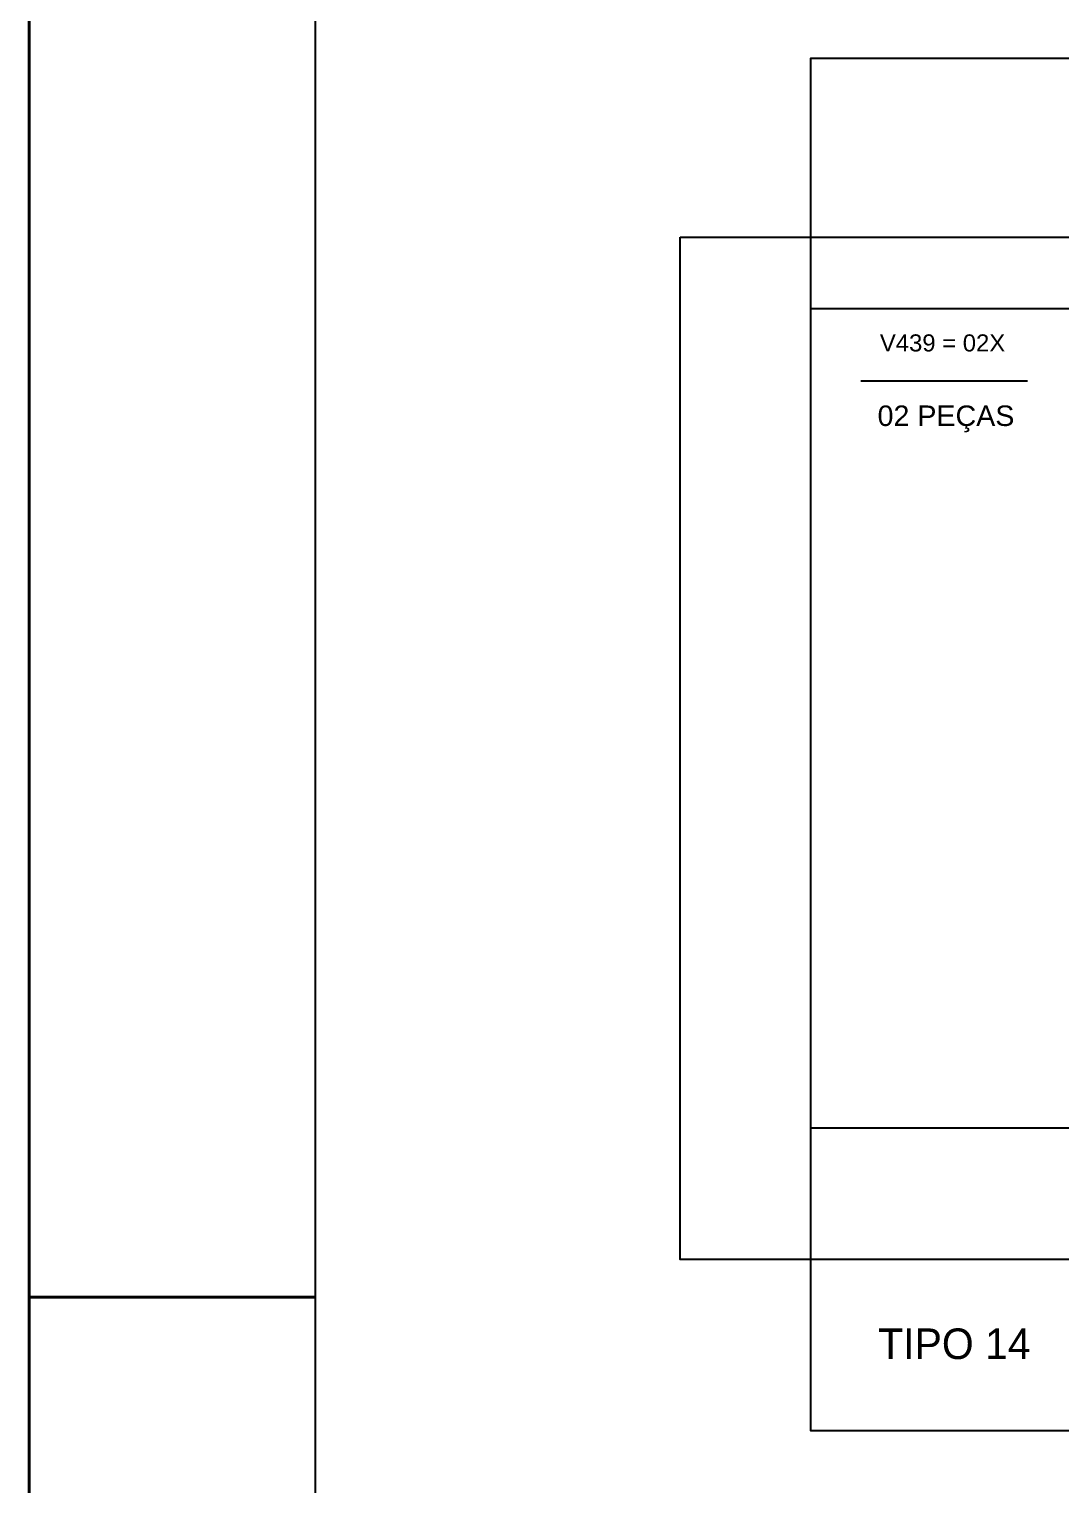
# Model space of a CAD drawing. Extents: x 17311 to 161354, y 153625 to 213544.
# Drawn here: x 17311 to 18036, y 207358 to 208382 of the extents above; entities that cross this region are included whole.
import ezdxf

# ---------------------------------------------------------------- set-up
doc = ezdxf.new("R2010")
doc.units = 0
doc.layers.get('0').update_dxf_attribs({"linetype": 'CONTINUOUS'})
doc.layers.add('00 - FELIPE', color=2, linetype='CONTINUOUS', plot=False)
for name, color, linetype in [('8', 111, 'CONTINUOUS'), ('HACHURA', 8, 'CONTINUOUS'), ('TIRAS REESCORAMENTO', 252, 'CONTINUOUS'), ('VIGAS', 3, 'CONTINUOUS')]:
    doc.layers.add(name, color=color, linetype=linetype)
doc.layers.add('FOLHA', color=255, linetype='CONTINUOUS', lineweight=40)
doc.styles.add('R80-50', font='arial.ttf', dxfattribs={"height": 10})
doc.styles.add('ROMAS860', font='ROMAS860.SHX', dxfattribs={"height": 8.5})

msp = doc.modelspace()

# ---------------------------------------------------------------- linework, layer by layer
at = {"color": 30}
msp.add_line((17511.8, 205180.82), (17511.8, 213463.46), dxfattribs=at)
at = {"layer": '00 - FELIPE', "color": 6, "linetype": 'ByBlock'}
msp.add_lwpolyline([(17768.18, 208235.26), (19005.13, 208235.26), (19005.13, 207516.78), (17768.18, 207516.78)], close=True, dxfattribs=at)
at = {"layer": '8', "color": 5, "linetype": 'Continuous'}
msp.add_lwpolyline([(18456.91, 207396.34), (17860.1, 207396.34), (17860.1, 208361.12), (18456.91, 208361.12)], close=True, dxfattribs=at)
at = {"layer": 'FOLHA'}
for p, q in [((17310.62, 205100.34), (17310.62, 213543.93)), ((17511.8, 207490.37), (17310.62, 207490.37))]:
    msp.add_line(p, q, dxfattribs=at)
at = {"layer": 'HACHURA', "color": 7}
msp.add_line((17895.25, 208134.32), (18012.4, 208134.32), dxfattribs=at)
at = {"layer": 'TIRAS REESCORAMENTO', "linetype": 'ByBlock'}
for p, q in [((22634.59, 208185.04), (17860.1, 208185.04)), ((22634.59, 207609.04), (17860.1, 207609.04))]:
    msp.add_line(p, q, dxfattribs=at)

# ---------------------------------------------------------------- texts
at = {"linetype": 'Continuous', "style": 'ROMAS860'}
msp.add_text('TIPO 14', height=21.505, dxfattribs=at).set_placement((17907.38, 207446.85))
at = {"layer": 'VIGAS', "color": 7, "attachment_point": 1, "style": 'R80-50'}
for s, width, insert, char_height in [('V439 = 02X', 124.324, (17908.55, 208167.01), 12), ('02 PEÇAS', 162.221, (17906.93, 208117.03), 14.4)]:
    msp.add_mtext_dynamic_manual_height_columns(s, width=width, gutter_width=50, heights=[0], dxfattribs=dict(at, insert=insert, char_height=char_height))

doc.saveas('drawing.dxf')
